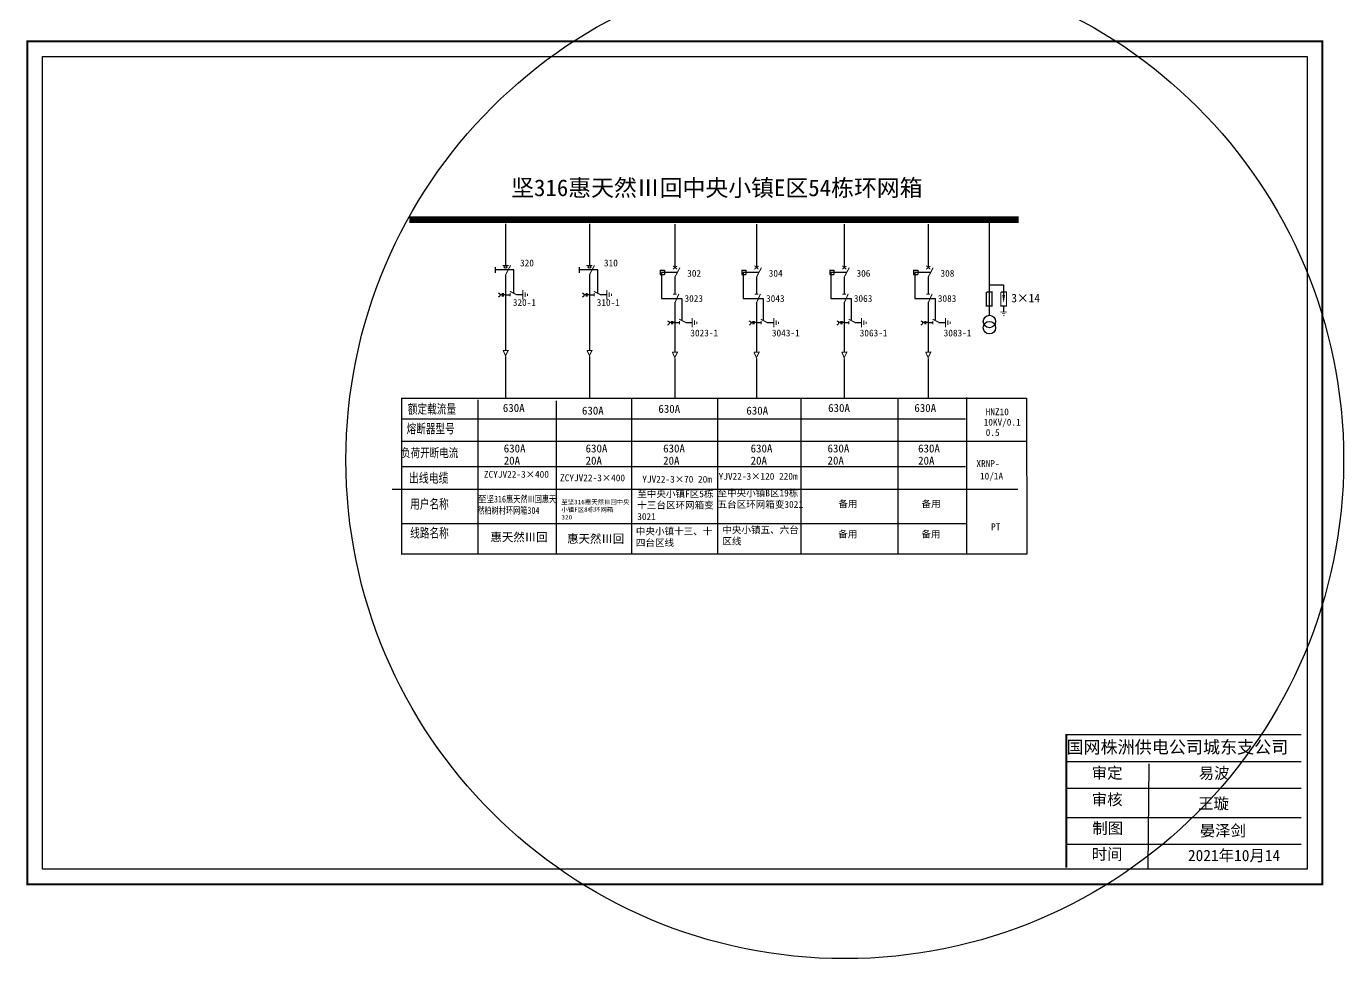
# Model space of a CAD drawing. Header units: millimetres. Extents: x 274 to 2193, y 1327 to 2514.
# Drawn here: x 945 to 1524, y 1327 to 1737 of the extents above; entities that cross this region are included whole.
import ezdxf

# ---------------------------------------------------------------- set-up
doc = ezdxf.new("R2010")
doc.units = ezdxf.units.MM
doc.linetypes.add('ACAD_ISO02W100', pattern=[15, 12, -3])
doc.linetypes.add('CENTER', pattern=[50.8, 31.75, -6.35, 6.35, -6.35])
doc.styles.add('_txtstyle_2.00_0_0', font='simsun.ttc', dxfattribs={"height": 2})
doc.styles.add('HZ', font='simkai.ttf', dxfattribs={"width": 0.75})
doc.styles.add('STYLE1', font='txt.shx', dxfattribs={"height": 2.6})
doc.styles.add('字体', font='', dxfattribs={"height": 1.95})
doc.styles.add('楷体_GB2312_txtstyle_1.09_0_0', font='simkai_0.ttf', dxfattribs={"height": 1.0944})
doc.styles.get('字体').set_extended_font_data('SimSun')

# ---------------------------------------------------------------- blocks, each defined once
blk = doc.blocks.new('JD')
for points in [[(-2, 0.2), (-2, -0.2), (2, 0.2), (2, -0.2)], [(1, -1.2), (1, -0.8), (-1, -1.2), (-1, -0.8)], [(-0.5, -1.8), (-0.5, -2.2), (0.5, -1.8), (0.5, -2.2)]]:
    blk.add_trace(points)

msp = doc.modelspace()

# ---------------------------------------------------------------- linework, layer by layer
for p, q in [((1155.88, 1650.42), (1155.88, 1632.13)), ((1192.77, 1650.42), (1192.77, 1632.13)), ((1368.54, 1650.85), (1368.54, 1610.21)), ((1230.3, 1650.32), (1230.3, 1631.12)), ((1266.15, 1650.32), (1266.15, 1631.12)), ((1304.75, 1650.32), (1304.75, 1631.12)), ((1341.65, 1650.32), (1341.65, 1631.12)), ((1155.88, 1628.05), (1155.88, 1594.83)), ((1192.77, 1628.05), (1192.77, 1594.83)), ((1223.92, 1630.08), (1223.92, 1628.09)), ((1223.92, 1630.08), (1225.72, 1630.08)), ((1223.92, 1628.09), (1225.72, 1628.09)), ((1225.72, 1630.08), (1225.72, 1628.09)), ((1259.78, 1630.08), (1259.78, 1628.09)), ((1259.78, 1630.08), (1261.57, 1630.08)), ((1259.78, 1628.09), (1261.57, 1628.09)), ((1261.57, 1630.08), (1261.57, 1628.09)), ((1298.37, 1630.08), (1298.37, 1628.09)), ((1298.37, 1630.08), (1300.16, 1630.08)), ((1298.37, 1628.09), (1300.16, 1628.09)), ((1300.16, 1630.08), (1300.16, 1628.09)), ((1335.27, 1630.08), (1335.27, 1628.09)), ((1335.27, 1630.08), (1337.07, 1630.08)), ((1335.27, 1628.09), (1337.07, 1628.09)), ((1337.07, 1630.08), (1337.07, 1628.09)), ((1230.3, 1627.04), (1230.3, 1619.63)), ((1266.15, 1627.04), (1266.15, 1619.63)), ((1304.75, 1627.04), (1304.75, 1619.63)), ((1341.65, 1627.04), (1341.65, 1619.63)), ((1368.51, 1623.64), (1374.85, 1623.64)), ((1374.85, 1623.64), (1374.85, 1619.01)), ((1155.88, 1619.23), (1157.95, 1619.23)), ((1160.65, 1619.29), (1163.46, 1619.29)), ((1192.77, 1619.23), (1194.84, 1619.23)), ((1197.54, 1619.29), (1200.35, 1619.29)), ((1230.3, 1615.93), (1230.3, 1594.06)), ((1266.15, 1615.93), (1266.15, 1594.06)), ((1304.75, 1615.93), (1304.75, 1594.06)), ((1341.65, 1615.93), (1341.65, 1594.06)), ((1374.85, 1614.14), (1374.85, 1611.74)), ((1230.3, 1606.95), (1232.37, 1606.95)), ((1235.07, 1607), (1237.89, 1607)), ((1266.15, 1606.95), (1268.22, 1606.95)), ((1270.92, 1607), (1273.74, 1607)), ((1304.75, 1606.95), (1306.81, 1606.95)), ((1309.51, 1607), (1312.33, 1607)), ((1341.65, 1606.95), (1343.72, 1606.95)), ((1346.42, 1607), (1349.24, 1607)), ((1110.21, 1573.81), (1110.21, 1505)), ((1384.91, 1573.81), (1384.99, 1505.15))]:
    msp.add_line(p, q)
at = {"linetype": 'ACAD_ISO02W100'}
for p, q in [((1224.49, 1629.04), (1224.49, 1617.64)), ((1231.2, 1629.04), (1224.49, 1629.04)), ((1260.35, 1629.04), (1260.35, 1617.64)), ((1267.05, 1629.04), (1260.35, 1629.04)), ((1298.94, 1629.04), (1298.94, 1617.64)), ((1305.64, 1629.04), (1298.94, 1629.04)), ((1335.84, 1629.04), (1335.84, 1617.64)), ((1342.55, 1629.04), (1335.84, 1629.04)), ((1224.49, 1617.64), (1233.34, 1617.64)), ((1233.34, 1617.64), (1233.34, 1608.23)), ((1260.35, 1617.64), (1269.19, 1617.64)), ((1269.19, 1617.64), (1269.19, 1608.23)), ((1298.94, 1617.64), (1307.78, 1617.64)), ((1307.78, 1617.64), (1307.78, 1608.23)), ((1335.84, 1617.64), (1344.69, 1617.64)), ((1344.69, 1617.64), (1344.69, 1608.23))]:
    msp.add_line(p, q, dxfattribs=at)
at = {"linetype": 'CENTER'}
for p, q in [((1155.89, 1592.14), (1155.89, 1573.77)), ((1192.78, 1592.14), (1192.78, 1573.77)), ((1230.31, 1591.12), (1230.31, 1573.87)), ((1266.16, 1591.12), (1266.16, 1573.87)), ((1304.76, 1591.12), (1304.76, 1573.87)), ((1341.66, 1591.12), (1341.66, 1573.87))]:
    msp.add_line(p, q, dxfattribs=at)
at = {"linetype": 'Continuous'}
for p, q in [((1110.21, 1573.81), (1384.91, 1573.81)), ((1143.65, 1573.07), (1143.65, 1505.39)), ((1178.12, 1572.62), (1178.12, 1505.2)), ((1211.27, 1573.68), (1211.27, 1505.16)), ((1249.12, 1573.68), (1249.12, 1505.16)), ((1285.63, 1573.64), (1285.63, 1505.11)), ((1328.29, 1573.65), (1328.29, 1505.13)), ((1358.5, 1574.02), (1358.5, 1505.35)), ((1110.21, 1564.64), (1358.02, 1564.64)), ((1110.21, 1554.78), (1384.72, 1554.78)), ((1110.21, 1543.76), (1358.11, 1543.76)), ((1105.99, 1533.72), (1381.05, 1533.72)), ((1110.21, 1518.69), (1358.38, 1518.69)), ((1384.99, 1505.15), (1110.21, 1505.15))]:
    msp.add_line(p, q, dxfattribs=at)
at = {"color": 0, "linetype": 'Continuous'}
for p, q in [((1402.47, 1425.81), (1505.67, 1425.81)), ((1402.47, 1414.03), (1505.67, 1414.03)), ((1438.72, 1413.04), (1438.29, 1367.13)), ((1402.47, 1402.27), (1505.67, 1402.27)), ((1402.47, 1389.45), (1505.67, 1389.45)), ((1402.47, 1377.69), (1505.67, 1377.69))]:
    msp.add_line(p, q, dxfattribs=at)
at = {"color": 0, "linetype": 'Continuous', "const_width": 0.827}
msp.add_lwpolyline([(945.65, 1730.64), (1514.89, 1730.64), (1514.89, 1360.01), (945.65, 1360.01)], close=True, dxfattribs=at)
at = {"color": 0, "linetype": 'Continuous'}
msp.add_lwpolyline([(952.35, 1723.95), (1508.2, 1723.95), (1508.2, 1366.7), (952.35, 1366.7)], close=True, dxfattribs=at)
for points, const_width in [([(1113.56, 1652.22), (1381.48, 1652.22)], 2.99), ([(1154.56, 1632.07), (1157.2, 1632.07)], 0.448), ([(1155.88, 1627.94), (1158.12, 1632.19)], 0.448), ([(1191.44, 1632.07), (1194.09, 1632.07)], 0.448), ([(1192.77, 1627.94), (1195.01, 1632.19)], 0.448), ([(1229.45, 1630.45), (1231.27, 1631.81)], 0.448), ([(1229.46, 1631.94), (1231.22, 1630.48)], 0.448), ([(1230.3, 1626.92), (1232.54, 1631.17)], 0.448), ([(1265.3, 1630.45), (1267.12, 1631.81)], 0.448), ([(1265.32, 1631.94), (1267.07, 1630.48)], 0.448), ([(1266.15, 1626.92), (1268.39, 1631.17)], 0.448), ([(1303.89, 1630.45), (1305.71, 1631.81)], 0.448), ([(1303.91, 1631.94), (1305.66, 1630.48)], 0.448), ([(1304.75, 1626.92), (1306.99, 1631.17)], 0.448), ([(1340.8, 1630.45), (1342.62, 1631.81)], 0.448), ([(1340.81, 1631.94), (1342.57, 1630.48)], 0.448), ([(1341.65, 1626.92), (1343.89, 1631.17)], 0.448), ([(1157.83, 1620.72), (1160.82, 1619.23)], 0.448), ([(1157.95, 1619.92), (1157.95, 1618.54)], 0.448), ([(1194.72, 1620.72), (1197.71, 1619.23)], 0.448), ([(1194.84, 1619.92), (1194.84, 1618.54)], 0.448), ([(1229.5, 1619.51), (1231.16, 1619.51)], 0.448), ([(1230.21, 1615.38), (1232.09, 1619.61)], 0.448), ([(1265.35, 1619.51), (1267.01, 1619.51)], 0.448), ([(1266.06, 1615.38), (1267.95, 1619.61)], 0.448), ([(1303.94, 1619.51), (1305.6, 1619.51)], 0.448), ([(1304.65, 1615.38), (1306.54, 1619.61)], 0.448), ([(1340.85, 1619.51), (1342.51, 1619.51)], 0.448), ([(1341.56, 1615.38), (1343.44, 1619.61)], 0.448), ([(1367.27, 1620.47), (1367.27, 1614.29), (1369.75, 1614.29), (1369.75, 1620.47), (1367.35, 1620.47)], 0.522), ([(1373.61, 1620.47), (1373.61, 1614.29), (1376.09, 1614.29), (1376.09, 1620.47), (1373.69, 1620.47)], 0.522), ([(1232.26, 1608.44), (1235.24, 1606.95)], 0.448), ([(1232.37, 1607.63), (1232.37, 1606.26)], 0.448), ([(1268.11, 1608.44), (1271.09, 1606.95)], 0.448), ([(1268.22, 1607.63), (1268.22, 1606.26)], 0.448), ([(1306.7, 1608.44), (1309.69, 1606.95)], 0.448), ([(1306.81, 1607.63), (1306.81, 1606.26)], 0.448), ([(1343.6, 1608.44), (1346.59, 1606.95)], 0.448), ([(1343.72, 1607.63), (1343.72, 1606.26)], 0.448), ([(1154.78, 1594.76), (1157.06, 1594.76), (1155.89, 1592.45), (1154.8, 1594.8)], 0.448), ([(1191.66, 1594.76), (1193.95, 1594.76), (1192.78, 1592.45), (1191.69, 1594.8)], 0.448), ([(1229.2, 1593.92), (1231.48, 1593.92), (1230.31, 1591.61), (1229.23, 1593.96)], 0.448), ([(1265.05, 1593.92), (1267.33, 1593.92), (1266.16, 1591.61), (1265.08, 1593.96)], 0.448), ([(1303.64, 1593.92), (1305.92, 1593.92), (1304.76, 1591.61), (1303.67, 1593.96)], 0.448), ([(1340.55, 1593.92), (1342.83, 1593.92), (1341.66, 1591.61), (1340.58, 1593.96)], 0.448)]:
    msp.add_lwpolyline(points, dxfattribs=dict(const_width=const_width))
for points in [[(1151.36, 1631.39), (1151.36, 1628.9)], [(1188.25, 1631.39), (1188.25, 1628.9)], [(1154.37, 1619.25), (1153.43, 1619.25)], [(1154.37, 1619.88), (1154.37, 1618.52)], [(1154.79, 1619.88), (1154.79, 1618.52)], [(1155.87, 1619.25), (1154.79, 1619.25)], [(1191.26, 1619.25), (1190.31, 1619.25)], [(1191.26, 1619.88), (1191.26, 1618.52)], [(1191.68, 1619.88), (1191.68, 1618.52)], [(1192.76, 1619.25), (1191.68, 1619.25)], [(1228.79, 1606.97), (1227.85, 1606.97)], [(1228.79, 1607.6), (1228.79, 1606.23)], [(1229.21, 1607.6), (1229.21, 1606.23)], [(1230.3, 1606.97), (1229.21, 1606.97)], [(1264.64, 1606.97), (1263.7, 1606.97)], [(1264.64, 1607.6), (1264.64, 1606.23)], [(1265.06, 1607.6), (1265.06, 1606.23)], [(1266.15, 1606.97), (1265.06, 1606.97)], [(1303.24, 1606.97), (1302.29, 1606.97)], [(1303.24, 1607.6), (1303.24, 1606.23)], [(1303.66, 1607.6), (1303.66, 1606.23)], [(1304.74, 1606.97), (1303.66, 1606.97)], [(1340.14, 1606.97), (1339.2, 1606.97)], [(1340.14, 1607.6), (1340.14, 1606.23)], [(1340.56, 1607.6), (1340.56, 1606.23)], [(1341.65, 1606.97), (1340.56, 1606.97)]]:
    msp.add_lwpolyline(points)
at = {"linetype": 'ACAD_ISO02W100'}
for points in [[(1159.55, 1619.93), (1159.55, 1630.15), (1151.36, 1630.15)], [(1196.44, 1619.93), (1196.44, 1630.15), (1188.25, 1630.15)]]:
    msp.add_lwpolyline(points, dxfattribs=at)
for points, format in [([(1152.62, 1620.02, -0.877934), (1152.66, 1618.2)], "xyb"), ([(1189.51, 1620.02, -0.877934), (1189.55, 1618.2)], "xyb"), ([(1374.85, 1619.08, 1.22, 0, 0), (1374.85, 1615.61, 0, 0, 0)], "xyseb"), ([(1227.05, 1607.74, -0.877934), (1227.08, 1605.92)], "xyb"), ([(1262.9, 1607.74, -0.877934), (1262.93, 1605.92)], "xyb"), ([(1301.49, 1607.74, -0.877934), (1301.52, 1605.92)], "xyb"), ([(1338.39, 1607.74, -0.877934), (1338.43, 1605.92)], "xyb")]:
    msp.add_lwpolyline(points, format=format)
at = {"color": 0, "linetype": 'Continuous', "const_width": 0.827}
msp.add_lwpolyline([(1402.4, 1426.04), (1402.4, 1367.32)], dxfattribs=at)
at = {"color": 1}
msp.add_circle((1305.02, 1546.61), 219.29, dxfattribs=at)
for centre, radius in [((1155.88, 1631.44), 0.574), ((1192.77, 1631.44), 0.574), ((1368.59, 1607.48), 2.74), ((1368.59, 1604.74), 2.74)]:
    msp.add_circle(centre, radius)

# ---------------------------------------------------------------- block references
at = {"xscale": 1.045948924507229, "yscale": 1.045948924507229, "zscale": 1.045948924507138, "rotation": 90}
for p in [(1163.5, 1619.21), (1200.39, 1619.21), (1237.93, 1606.92), (1273.78, 1606.92), (1312.37, 1606.92), (1349.28, 1606.92)]:
    msp.add_blockref('JD', p, dxfattribs=at)
at = {"xscale": 0.7313996298432812, "yscale": 0.7313996297420999, "zscale": 0.7313996298722628}
msp.add_blockref('JD', (1374.89, 1611.63), dxfattribs=at)

# ---------------------------------------------------------------- texts
for s, p in [('320', (1162.26, 1631.7)), ('310', (1199.15, 1631.7)), ('302', (1235.74, 1627.14)), ('304', (1271.59, 1627.14)), ('306', (1310.18, 1627.14)), ('308', (1347.09, 1627.14)), ('320-1', (1159.08, 1614.33)), ('310-1', (1195.96, 1614.33)), ('3023', (1234.56, 1616.08)), ('3043', (1270.41, 1616.08)), ('3063', (1309, 1616.08)), ('3083', (1345.91, 1616.08)), ('3023-1', (1237.13, 1600.9)), ('3043-1', (1272.98, 1600.9)), ('3063-1', (1311.58, 1600.9)), ('3083-1', (1348.48, 1600.9)), ('10KV/0.1', (1366.06, 1561.71)), ('HNZ10', (1366.97, 1566.27)), ('0.5', (1366.97, 1557.15)), ('XRNP-', (1362.88, 1543.51)), ('10/1A', (1364.45, 1538))]:
    msp.add_text(s, height=2.988).set_placement(p)
at = {"style": 'HZ'}
msp.add_text('3×14', height=3.732, dxfattribs=at).set_placement((1378.19, 1615.89))
at = {"attachment_point": 1}
for s, insert, char_height, width, style in [('{\\fSimSun|b0|i0|c134|p2;\\W1;\\C7;坚316惠天然Ⅲ回中央小镇E区54栋环网箱}', (1158.36, 1669.94), 7.3679, 195.8102, 'HZ'), ('{\\fKaiTi|b0|i0|c134|p49;至\\fSimSun|b0|i0|c134|p2;\\W0.75;坚316惠天然Ⅲ回惠天然柏树村环网箱304}', (1143.46, 1530.88), 3, 34.7962, '_txtstyle_2.00_0_0'), ('{\\fSimSun|b0|i0|c134|p2;至\\C7;坚316惠天然Ⅲ回中央小镇F区8栋环网箱\\P\\fSimSun|b0|i0|c0|p2;\\C256;320}', (1180.45, 1529.09), 2, 27.0002, '_txtstyle_2.00_0_0'), ('{\\fKaiTi|b0|i0|c134|p49;至\\fKaiTi_GB2312|b0|i0|c134|p49;\\C0;中央小镇B区19栋五台区环网箱变3021}', (1249.07, 1533.52), 3, 37.6368, '_txtstyle_2.00_0_0'), ('{\\fKaiTi|b0|i0|c134|p49;中央小镇五、六台区线}', (1251.19, 1517.34), 3, 34.7962, '_txtstyle_2.00_0_0'), ('{\\fKaiTi|b0|i0|c134|p49;中央小镇十三、十四台区线}', (1213.18, 1516.71), 3, 34.7962, '_txtstyle_2.00_0_0')]:
    msp.add_mtext(s, dxfattribs=dict(at, insert=insert, char_height=char_height, width=width, style=style))
at = {"linetype": 'Continuous', "attachment_point": 1}
for s, insert, char_height, width, style in [('{\\fSimSun|b0|i0|c134|p2;额定载流量}', (1112.92, 1571.09), 4.1506, 31.9585, 'HZ'), ('{\\fSimSun|b0|i0|c134|p2;630A}', (1154.7, 1571.21), 3.5189, 28.2957, 'STYLE1'), ('{\\fSimSun|b0|i0|c134|p2;630A}', (1189.47, 1570.04), 3.5189, 28.2957, 'STYLE1'), ('{\\fSimSun|b0|i0|c134|p2;630A}', (1223.07, 1570.82), 3.5189, 28.2957, 'STYLE1'), ('{\\fSimSun|b0|i0|c134|p2;630A}', (1261.75, 1570.04), 3.5189, 28.2957, 'STYLE1'), ('{\\fSimSun|b0|i0|c134|p2;630A}', (1297.69, 1571.21), 3.5189, 28.2957, 'STYLE1'), ('{\\fSimSun|b0|i0|c134|p2;630A}', (1335.59, 1571.21), 3.5189, 28.2957, 'STYLE1'), ('{\\fSimSun|b0|i0|c134|p2;熔断器型号}', (1112.34, 1562.45), 4.1506, 33.1472, 'HZ'), ('{\\fSimSun|b0|i0|c134|p2;\\H0.96x;负荷开断电流}', (1109.99, 1551.74), 4.1506, 37.9528, 'HZ'), ('{\\fSimSun|b0|i0|c134|p2;630A}', (1155.09, 1553.4), 3.5189, 28.2957, 'STYLE1'), ('{\\fSimSun|b0|i0|c134|p2;630A}', (1191.08, 1553.4), 3.5189, 28.2957, 'STYLE1'), ('{\\fSimSun|b0|i0|c134|p2;630A}', (1225.17, 1553.4), 3.5189, 28.2957, 'STYLE1'), ('{\\fSimSun|b0|i0|c134|p2;630A}', (1263.62, 1553.4), 3.5189, 28.2957, 'STYLE1'), ('{\\fSimSun|b0|i0|c134|p2;630A}', (1297.43, 1553.42), 3.5189, 28.2957, 'STYLE1'), ('{\\fSimSun|b0|i0|c134|p2;630A}', (1337.24, 1553.4), 3.5189, 28.2957, 'STYLE1'), ('{\\fSimSun|b0|i0|c134|p2;20A}', (1155.09, 1548.05), 3.5189, 28.2957, 'STYLE1'), ('{\\fSimSun|b0|i0|c134|p2;20A}', (1191.08, 1548.05), 3.5189, 28.2957, 'STYLE1'), ('{\\fSimSun|b0|i0|c134|p2;20A}', (1225.17, 1548.05), 3.5189, 28.2957, 'STYLE1'), ('{\\fSimSun|b0|i0|c134|p2;20A}', (1263.62, 1548.05), 3.5189, 28.2957, 'STYLE1'), ('{\\fSimSun|b0|i0|c134|p2;20A}', (1297.43, 1548.08), 3.5189, 28.2957, 'STYLE1'), ('{\\fSimSun|b0|i0|c134|p2;20A}', (1337.24, 1548.05), 3.5189, 28.2957, 'STYLE1'), ('{\\fSimSun|b0|i0|c134|p2;出线电缆}', (1113.38, 1540.85), 4.265, 29.0757, 'HZ'), ('{\\fSimSun|b0|i0|c134|p2;ZCYJV22-3×400}', (1146.39, 1541.76), 3.0002, 34.9182, 'STYLE1'), ('{\\fSimSun|b0|i0|c134|p2;YJV22-3×120 220m}', (1249.57, 1540.89), 3.0002, 43.0431, 'STYLE1'), ('{\\fSimSun|b0|i0|c134|p2;ZCYJV22-3×400}', (1179.85, 1540.23), 3.0002, 34.9182, 'STYLE1'), ('{\\fSimSun|b0|i0|c134|p2;YJV22-3×70 20m}', (1216, 1539.61), 3.0002, 32.7591, 'STYLE1'), ('{\\fSimSun|b0|i0|c134|p2;用户名称}', (1113.95, 1529.34), 4.1506, 28.2957, 'HZ'), ('{\\fSimSun|b0|i0|c134|p2;至\\fKaiTi_GB2312|b0|i0|c134|p49;\\C0;中央小镇F区5栋十三台区环网箱变\\P3021}', (1213.79, 1533.2), 3.0002, 35.1176, 'STYLE1'), ('{\\fSimSun|b0|i0|c134|p2;备用}', (1302.17, 1528.8), 3.0002, 23.3412, 'STYLE1'), ('{\\fSimSun|b0|i0|c134|p2;备用}', (1338.75, 1528.8), 3.0002, 23.3412, 'STYLE1'), ('{\\fSimSun|b0|i0|c134|p2;线路名称}', (1113.95, 1516.59), 4.1506, 28.2957, 'HZ'), ('{\\fSimSun|b0|i0|c134|p2;PT}', (1369.34, 1518.7), 3.0002, 23.3412, 'STYLE1'), ('{\\fSimSun|b0|i0|c134|p2;备用}', (1302.12, 1515.47), 3.0002, 23.3412, 'STYLE1'), ('{\\fSimSun|b0|i0|c134|p2;备用}', (1338.7, 1515.47), 3.0002, 23.3412, 'STYLE1')]:
    msp.add_mtext(s, dxfattribs=dict(at, insert=insert, char_height=char_height, width=width, style=style))
at = {"char_height": 3.6754, "width": 33.743, "attachment_point": 1}
for insert in [(1149.26, 1514.47), (1182.97, 1513.77)]:
    msp.add_mtext('{\\fKaiTi|b0|i0|c134|p49;惠天然Ⅲ回}', dxfattribs=dict(at, insert=insert))
at = {"color": 0, "linetype": 'Continuous', "attachment_point": 1, "style": '字体'}
for s, insert, char_height, width in [('{\\H1.1x;\\C256;国网株洲供电公司城东支公司}', (1402.44, 1423.09), 5, 126.4336), ('\\f\uffbfﾬￌﾣﾤ_GB2312|b0|i0|c134|p49;审定', (1413.55, 1411.45), 4.9646, 38.826), ('{\\fSimSun|b0|i0|c134|p2;易波}', (1460.58, 1411.37), 4.9646, 38.826), ('\\f\uffbfﾬￌﾣﾤ_GB2312|b0|i0|c134|p49;审核', (1413.55, 1399.76), 4.9646, 38.826), ('王璇', (1460.33, 1398.05), 4.965, 38.826), ('\\f\uffbfﾬￌﾣﾤ_GB2312|b0|i0|c134|p49;制图', (1413.82, 1387.15), 4.9646, 38.826), ('\\f\uffbfﾬￌﾣﾤ_GB2312|b0|i0|c134|p49;时间', (1413.55, 1375.76), 4.9646, 38.826)]:
    msp.add_mtext(s, dxfattribs=dict(at, insert=insert, char_height=char_height, width=width))
at = {"color": 7, "linetype": 'Continuous', "attachment_point": 1, "style": '楷体_GB2312_txtstyle_1.09_0_0'}
for s, insert, char_height, width in [('晏泽剑', (1461.06, 1386.1), 4.965, 38.826), ('{\\fSimSun|b0|i0|c134|p2;2021年10月14}', (1455.86, 1375.17), 4.9646, 72.6194)]:
    msp.add_mtext(s, dxfattribs=dict(at, insert=insert, char_height=char_height, width=width))

doc.saveas('drawing.dxf')
